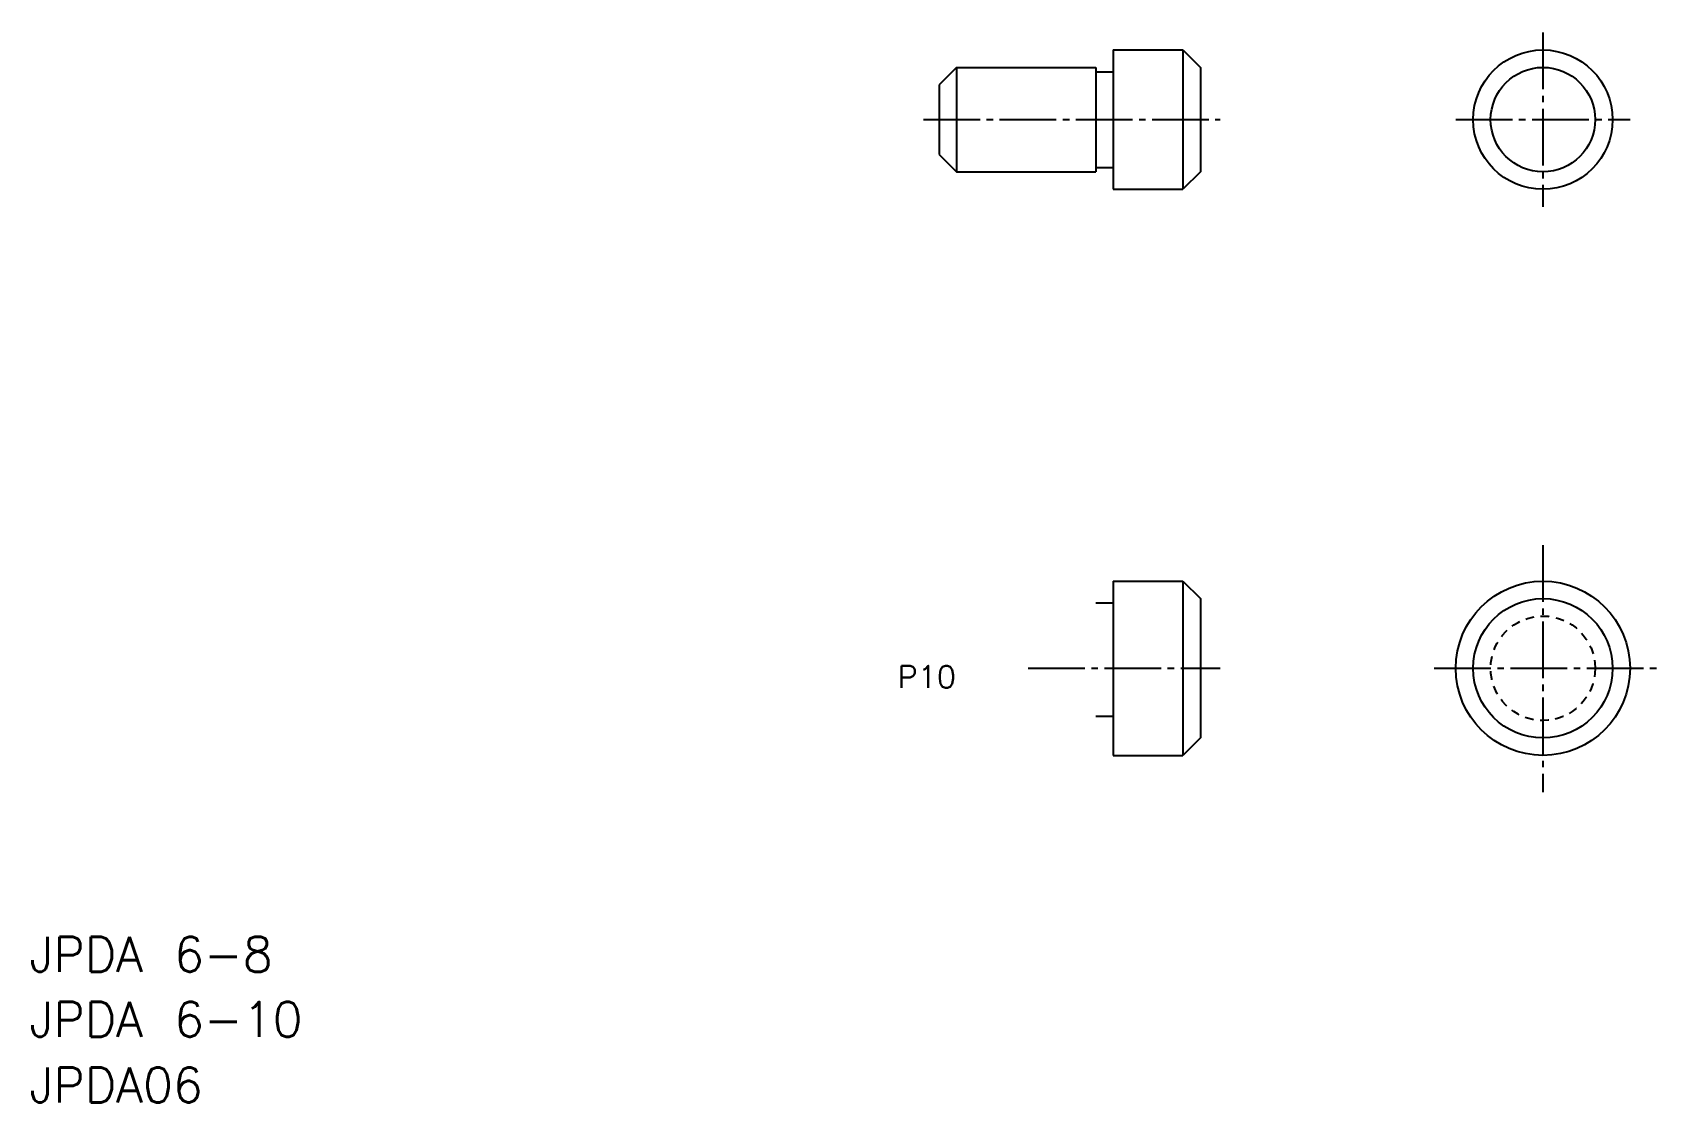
# Model space of a CAD drawing. Extents: x 5.2 to 98.5, y 5 to 66.4.
import ezdxf

# ---------------------------------------------------------------- set-up
doc = ezdxf.new("R2010")
doc.units = 0
doc.header["$LTSCALE"] = 0.25
doc.linetypes.add('CENTER', pattern=[17.5, 13, -1.5, 1.5, -1.5])
doc.linetypes.add('DASHED', pattern=[3.5, 2, -1.5])
doc.layers.get('0').update_dxf_attribs({"linetype": 'CONTINUOUS'})
doc.layers.add('CENTER', color=1, linetype='CENTER')
doc.styles.get("Standard").update_dxf_attribs({"font": 'txt', "height": 1.6, "bigfont": 'BIGFONT'})

msp = doc.modelspace()

# ---------------------------------------------------------------- linework, layer by layer
at = {"linetype": 'CONTINUOUS'}
for p, q in [((67.197, 65.416), (71.197, 65.416)), ((67.197, 65.416), (67.197, 57.416)), ((71.197, 65.416), (72.197, 64.416)), ((71.197, 65.416), (71.197, 57.416)), ((58.197, 64.416), (57.197, 63.416)), ((58.197, 64.416), (66.197, 64.416)), ((58.197, 64.416), (58.197, 58.416)), ((66.197, 64.416), (66.197, 58.416)), ((72.197, 64.416), (72.197, 58.416)), ((66.197, 64.166), (67.197, 64.166)), ((57.197, 63.416), (57.197, 59.416)), ((57.197, 59.416), (58.197, 58.416)), ((58.197, 58.416), (66.197, 58.416)), ((66.197, 58.666), (67.197, 58.666)), ((72.197, 58.416), (71.197, 57.416)), ((67.197, 57.416), (71.197, 57.416)), ((67.197, 34.922), (67.197, 24.922)), ((67.197, 34.922), (71.197, 34.922)), ((71.197, 34.922), (72.197, 33.922)), ((71.197, 34.922), (71.197, 24.922)), ((66.197, 33.672), (67.197, 33.672)), ((72.197, 33.922), (72.197, 25.922)), ((66.197, 27.172), (67.197, 27.172)), ((72.197, 25.922), (71.197, 24.922)), ((67.197, 24.922), (71.197, 24.922))]:
    msp.add_line(p, q, dxfattribs=at)
for p, q in [((67.197, 63.416), (67.197, 63.417)), ((67.197, 61.416), (67.197, 61.416))]:
    msp.add_line(p, q)
for radius in [4, 3]:
    msp.add_circle((91.857, 61.416), radius, dxfattribs=at)
for radius in [5, 4]:
    msp.add_circle((91.857, 29.922), radius)
at = {"color": 3, "linetype": 'DASHED'}
msp.add_circle((91.857, 29.922), 3, dxfattribs=at)
at = {"layer": 'CENTER', "color": 1, "linetype": 'CENTER'}
for p, q in [((91.857, 66.416), (91.857, 56.416)), ((56.302, 61.416), (73.342, 61.416)), ((86.857, 61.416), (96.857, 61.416)), ((91.857, 36.989), (91.857, 22.821)), ((62.318, 29.922), (73.342, 29.922)), ((85.622, 29.922), (98.489, 29.922))]:
    msp.add_line(p, q, dxfattribs=at)

# ---------------------------------------------------------------- texts
for s, height, p in [('P10', 1.28, (54.822, 28.793)), ('JPDA 6-8', 2, (5, 12.5)), ('JPDA 6-10', 2, (5, 8.773)), ('JPDA06', 2, (5, 5))]:
    msp.add_text(s, height=height).set_placement(p)

doc.saveas('drawing.dxf')
